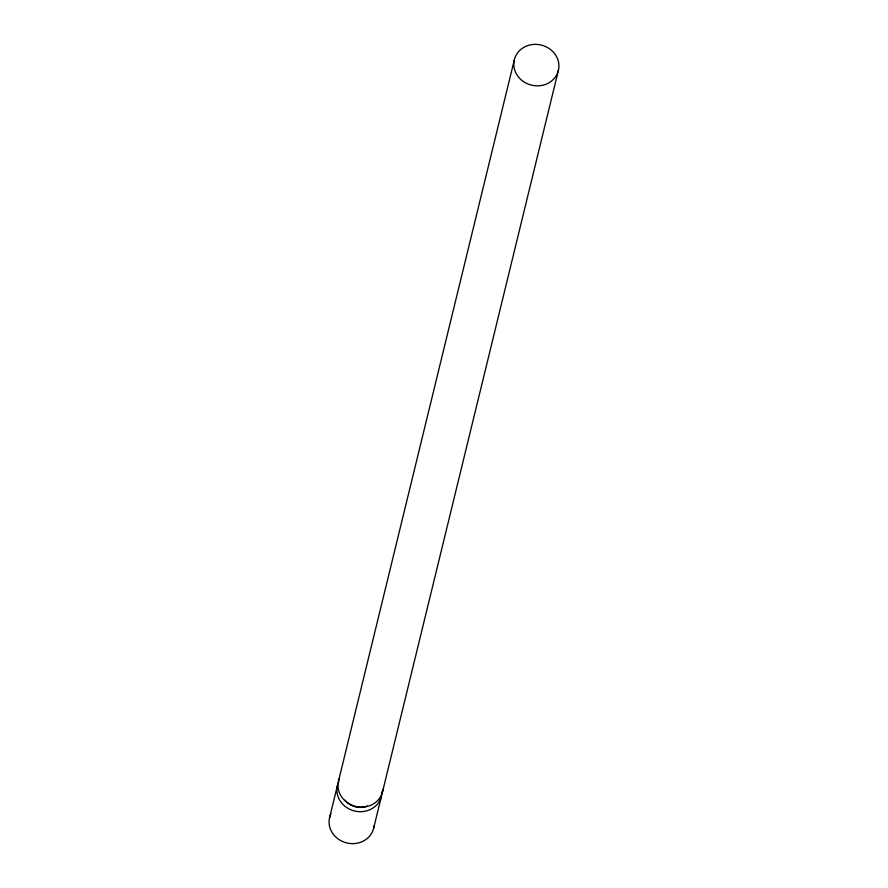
<?xml version="1.0" encoding="UTF-8"?>
<svg xmlns="http://www.w3.org/2000/svg" width="888" height="888" viewBox="0 0 888 888"><rect width="100%" height="100%" fill="white"/><g stroke="black" fill="none" stroke-linecap="round" stroke-linejoin="round"><path stroke-width="1.33" d="M329.537 817.892L337.318 785.936M338.439 781.373L514.274 60.073M373.726 827.927L381.518 795.97M382.639 791.408L558.463 70.108A22.666 20.624 13.7 0 0 530.724 44.8A22.666 20.624 13.7 0 0 519.214 77.867A22.666 20.624 13.7 0 0 557.054 74.181L558.463 70.108M374.081 825.796A22.666 20.624 13.7 0 1 345.987 842.745A22.666 20.624 13.7 0 1 330.947 813.819M381.973 791.674A22.666 20.624 13.7 0 1 354.923 811.077A22.666 20.624 13.7 0 1 338.739 781.862M367.41 805.993A17.993 16.373 13.7 0 1 345.032 800.155M382.983 789.277A22.666 20.624 13.7 0 1 355.455 806.371A22.666 20.624 13.7 0 1 339.416 778.277"/></g></svg>
